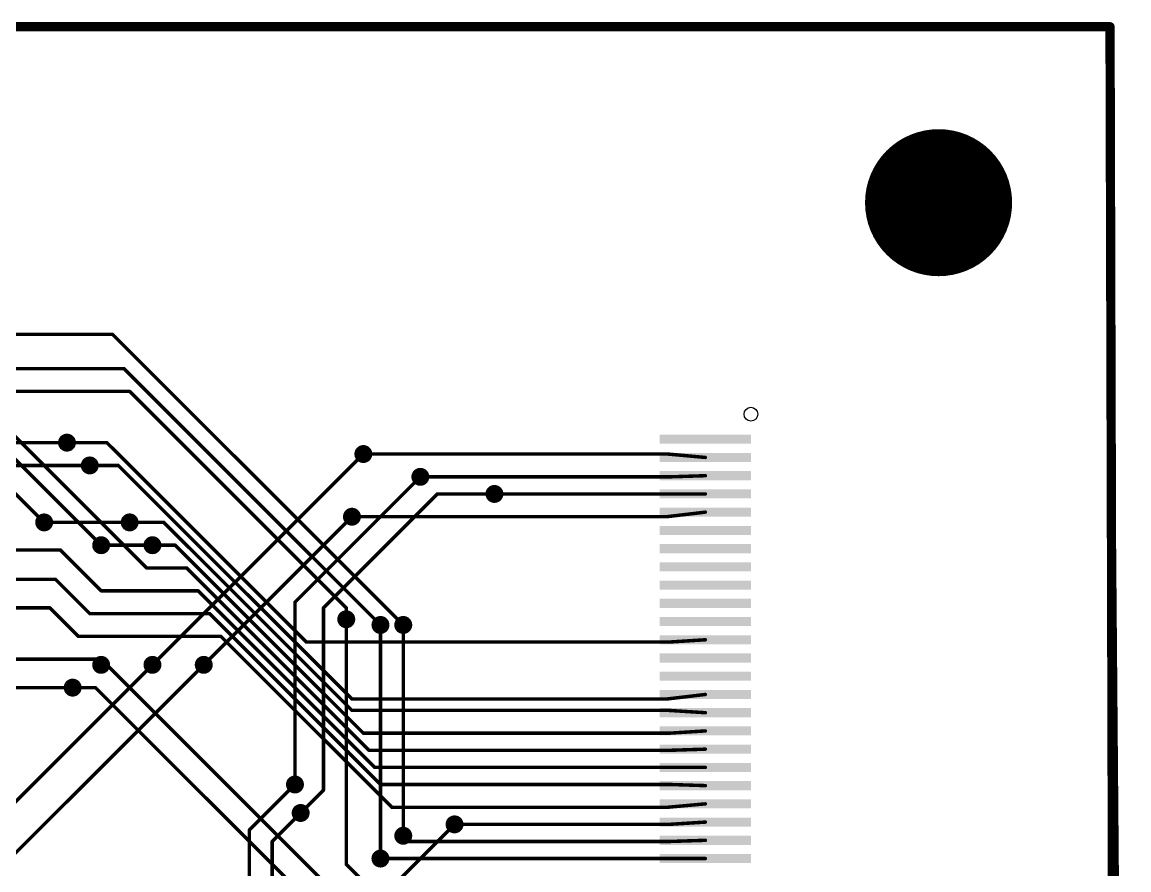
# Model space of a CAD drawing. Extents: x -0.2 to 96.6, y -0.5 to 89.2.
# Drawn here: x 48.03 to 96.58, y 52 to 89.2 of the extents above; entities that cross this region are included whole.
import ezdxf

# ---------------------------------------------------------------- set-up
doc = ezdxf.new("R2010")
doc.units = 0
for name, color, linetype in [('1', 22, 'CONTINUOUS'), ('16', 175, 'CONTINUOUS'), ('18', 82, 'CONTINUOUS'), ('20', 7, 'CONTINUOUS')]:
    doc.layers.add(name, color=color, linetype=linetype)

# ---------------------------------------------------------------- blocks, each defined once
blk = doc.blocks.new('RECT')
blk.add_solid([(-0.5, -0.5), (0.5, -0.5), (-0.5, 0.5), (0.5, 0.5)])
blk = doc.blocks.new('ROUNDV')
at = {"const_width": 0.5}
blk.add_lwpolyline([(0, -0.25, 1), (0, 0.25, 1), (0, -0.25)], format="xyb", dxfattribs=at)

msp = doc.modelspace()

# ---------------------------------------------------------------- linework, layer by layer
at = {"layer": '1'}
for points, const_width in [([(0, 89), (95.75, 89)], 0.4064), ([(95.75, 89), (96, 0)], 0.4064), ([(39.75, 75.5), (52, 75.5)], 0.1524), ([(52, 75.5), (64.75, 62.75)], 0.1524), ([(47.25, 74), (52.5, 74)], 0.1524), ([(52.5, 74), (63.75, 62.75)], 0.1524), ([(45.5, 73.25), (53.5, 65.25)], 0.1524), ([(47.25, 73), (52.75, 73)], 0.1524), ([(52.75, 73), (62.25, 63.5)], 0.1524), ([(46.63, 71.12), (51.5, 66.25)], 0.1524), ([(50, 70.75), (51.75, 70.75)], 0.1524), ([(51.75, 70.75), (60.5, 62)], 0.1524), ([(63, 70.25), (76.35, 70.25)], 0.1524), ([(76.35, 70.25), (78, 70.1)], 0.1524), ([(51, 69.75), (52.25, 69.75)], 0.1524), ([(52.25, 69.75), (62.5, 59.5)], 0.1524), ([(65.5, 69.25), (76.45, 69.25)], 0.1524), ([(76.45, 69.25), (78, 69.3)], 0.1524), ([(47.67, 68.58), (49, 67.25)], 0.1524), ([(68.75, 68.5), (78, 68.5)], 0.1524), ([(62.5, 67.5), (76.3, 67.5)], 0.1524), ([(76.3, 67.5), (78, 67.7)], 0.1524), ([(52.75, 67.25), (54.25, 67.25)], 0.1524), ([(54.25, 67.25), (62.5, 59)], 0.1524), ([(19.05, 66.04), (49.71, 66.04)], 0.1524), ([(49.71, 66.04), (51.5, 64.25)], 0.1524), ([(53.75, 66.25), (54.75, 66.25)], 0.1524), ([(54.75, 66.25), (63, 58)], 0.1524), ([(53.5, 65.25), (55.25, 65.25)], 0.1524), ([(55.25, 65.25), (63.25, 57.25)], 0.1524), ([(17.75, 64.75), (49.5, 64.75)], 0.1524), ([(49.5, 64.75), (51, 63.25)], 0.1524), ([(51.5, 64.25), (55.75, 64.25)], 0.1524), ([(55.75, 64.25), (63.5, 56.5)], 0.1524), ([(19.05, 63.5), (49.25, 63.5)], 0.1524), ([(49.25, 63.5), (50.5, 62.25)], 0.1524), ([(51, 63.25), (56.25, 63.25)], 0.1524), ([(56.25, 63.25), (63.75, 55.75)], 0.1524), ([(62.25, 63.5), (62.25, 63)], 0.1524), ([(50.5, 62.25), (56.75, 62.25)], 0.1524), ([(56.75, 62.25), (64.25, 54.75)], 0.1524), ([(76.4, 62), (78, 62.1)], 0.1524), ([(60.5, 62), (76.4, 62)], 0.1524), ([(24, 61.25), (51.25, 61.25)], 0.1524), ([(51.25, 61.25), (51.5, 61)], 0.1524), ([(46, 53.25), (53.75, 61)], 0.1524), ([(47.25, 52.25), (56, 61)], 0.1524), ([(36.75, 60), (50.25, 60)], 0.1524), ([(76.3, 59.5), (78, 59.7)], 0.1524), ([(62.5, 59.5), (76.3, 59.5)], 0.1524), ([(62.5, 59), (76.4, 59)], 0.1524), ([(76.4, 59), (78, 58.9)], 0.1524), ([(63, 58), (76.4, 58)], 0.1524), ([(76.4, 58), (78, 58.1)], 0.1524), ([(63.25, 57.25), (76.45, 57.25)], 0.1524), ([(76.45, 57.25), (78, 57.3)], 0.1524), ([(63.5, 56.5), (78, 56.5)], 0.1524), ([(58, 53.75), (60, 55.75)], 0.1524), ([(63.75, 55.75), (76.45, 55.75)], 0.1524), ([(76.45, 55.75), (78, 55.7)], 0.1524), ([(76.35, 54.75), (78, 54.9)], 0.1524), ([(59, 53.25), (60.25, 54.5)], 0.1524), ([(64.25, 54.75), (76.35, 54.75)], 0.1524), ([(67, 54), (76.4, 54)], 0.1524), ([(76.4, 54), (78, 54.1)], 0.1524), ([(58, 51.25), (58, 53.75)], 0.1524), ([(64.75, 53.5), (65, 53.25)], 0.1524), ([(59, 50.5), (59, 53.25)], 0.1524), ([(65, 53.25), (76.45, 53.25)], 0.1524), ([(76.45, 53.25), (78, 53.3)], 0.1524), ([(63.75, 52.5), (78, 52.5)], 0.1524)]:
    msp.add_lwpolyline(points, dxfattribs=dict(at, const_width=const_width))
for points, const_width in [([(95.8516, 89.0003, 1), (95.6484, 88.9997)], 0.2032), ([(95.75, 88.8984, 1), (95.75, 89.1016)], 0.2032), ([(52.0269, 75.5269, 1), (51.9731, 75.4731)], 0.0762), ([(52, 75.4619, 1), (52, 75.5381)], 0.0762), ([(52.5269, 74.0269, 1), (52.4731, 73.9731)], 0.0762), ([(52.5, 73.9619, 1), (52.5, 74.0381)], 0.0762), ([(52.7769, 73.0269, 1), (52.7231, 72.9731)], 0.0762), ([(52.75, 72.9619, 1), (52.75, 73.0381)], 0.0762), ([(50, 70.7881, 1), (50, 70.7119)], 0.0762), ([(51.7769, 70.7769, 1), (51.7231, 70.7231)], 0.0762), ([(51.75, 70.7119, 1), (51.75, 70.7881)], 0.0762), ([(63, 70.2881, 1), (63, 70.2119)], 0.0762), ([(76.3534, 70.2879, 1), (76.3466, 70.2121)], 0.0762), ([(76.35, 70.2119, 1), (76.35, 70.2881)], 0.0762), ([(77.9966, 70.0621, 1), (78.0034, 70.1379)], 0.0762), ([(51, 69.7881, 1), (51, 69.7119)], 0.0762), ([(52.2769, 69.7769, 1), (52.2231, 69.7231)], 0.0762), ([(52.25, 69.7119, 1), (52.25, 69.7881)], 0.0762), ([(65.5, 69.2881, 1), (65.5, 69.2119)], 0.0762), ([(76.4488, 69.2881, 1), (76.4512, 69.2119)], 0.0762), ([(76.45, 69.2119, 1), (76.45, 69.2881)], 0.0762), ([(78.0012, 69.2619, 1), (77.9988, 69.3381)], 0.0762), ([(68.75, 68.5381, 1), (68.75, 68.4619)], 0.0762), ([(78, 68.4619, 1), (78, 68.5381)], 0.0762), ([(62.5, 67.5381, 1), (62.5, 67.4619)], 0.0762), ([(76.2955, 67.5378, 1), (76.3045, 67.4622)], 0.0762), ([(76.3, 67.4619, 1), (76.3, 67.5381)], 0.0762), ([(78.0045, 67.6622, 1), (77.9955, 67.7378)], 0.0762), ([(48.9731, 67.2231, 1), (49.0269, 67.2769)], 0.0762), ([(52.75, 67.2881, 1), (52.75, 67.2119)], 0.0762), ([(54.2769, 67.2769, 1), (54.2231, 67.2231)], 0.0762), ([(54.25, 67.2119, 1), (54.25, 67.2881)], 0.0762), ([(49.7369, 66.0669, 1), (49.6831, 66.0131)], 0.0762), ([(49.71, 66.0019, 1), (49.71, 66.0781)], 0.0762), ([(51.4731, 66.2231, 1), (51.5269, 66.2769)], 0.0762), ([(53.75, 66.2881, 1), (53.75, 66.2119)], 0.0762), ([(54.7769, 66.2769, 1), (54.7231, 66.2231)], 0.0762), ([(54.75, 66.2119, 1), (54.75, 66.2881)], 0.0762), ([(53.5, 65.2881, 1), (53.5, 65.2119)], 0.0762), ([(53.4731, 65.2231, 1), (53.5269, 65.2769)], 0.0762), ([(55.2769, 65.2769, 1), (55.2231, 65.2231)], 0.0762), ([(55.25, 65.2119, 1), (55.25, 65.2881)], 0.0762), ([(49.5269, 64.7769, 1), (49.4731, 64.7231)], 0.0762), ([(49.5, 64.7119, 1), (49.5, 64.7881)], 0.0762), ([(51.5, 64.2881, 1), (51.5, 64.2119)], 0.0762), ([(51.4731, 64.2231, 1), (51.5269, 64.2769)], 0.0762), ([(55.7769, 64.2769, 1), (55.7231, 64.2231)], 0.0762), ([(55.75, 64.2119, 1), (55.75, 64.2881)], 0.0762), ([(49.2769, 63.5269, 1), (49.2231, 63.4731)], 0.0762), ([(49.25, 63.4619, 1), (49.25, 63.5381)], 0.0762), ([(51, 63.2881, 1), (51, 63.2119)], 0.0762), ([(50.9731, 63.2231, 1), (51.0269, 63.2769)], 0.0762), ([(56.2769, 63.2769, 1), (56.2231, 63.2231)], 0.0762), ([(56.25, 63.2119, 1), (56.25, 63.2881)], 0.0762), ([(62.2881, 63.5, 1), (62.2119, 63.5)], 0.0762), ([(62.2231, 63.4731, 1), (62.2769, 63.5269)], 0.0762), ([(62.2119, 63, 1), (62.2881, 63)], 0.0762), ([(63.7231, 62.7231, 1), (63.7769, 62.7769)], 0.0762), ([(64.7231, 62.7231, 1), (64.7769, 62.7769)], 0.0762), ([(50.5, 62.2881, 1), (50.5, 62.2119)], 0.0762), ([(50.4731, 62.2231, 1), (50.5269, 62.2769)], 0.0762), ([(56.7769, 62.2769, 1), (56.7231, 62.2231)], 0.0762), ([(56.75, 62.2119, 1), (56.75, 62.2881)], 0.0762), ([(78.0024, 62.062, 1), (77.9976, 62.138)], 0.0762), ([(60.5, 62.0381, 1), (60.5, 61.9619)], 0.0762), ([(60.4731, 61.9731, 1), (60.5269, 62.0269)], 0.0762), ([(76.3976, 62.038, 1), (76.4024, 61.962)], 0.0762), ([(76.4, 61.9619, 1), (76.4, 62.0381)], 0.0762), ([(51.2769, 61.2769, 1), (51.2231, 61.2231)], 0.0762), ([(51.25, 61.2119, 1), (51.25, 61.2881)], 0.0762), ([(51.4731, 60.9731, 1), (51.5269, 61.0269)], 0.0762), ([(53.7769, 60.9731, 1), (53.7231, 61.0269)], 0.0762), ([(56.0269, 60.9731, 1), (55.9731, 61.0269)], 0.0762), ([(50.25, 59.9619, 1), (50.25, 60.0381)], 0.0762), ([(78.0045, 59.6622, 1), (77.9955, 59.7378)], 0.0762), ([(62.5, 59.5381, 1), (62.5, 59.4619)], 0.0762), ([(62.4731, 59.4731, 1), (62.5269, 59.5269)], 0.0762), ([(76.2955, 59.5378, 1), (76.3045, 59.4622)], 0.0762), ([(76.3, 59.4619, 1), (76.3, 59.5381)], 0.0762), ([(62.5, 59.0381, 1), (62.5, 58.9619)], 0.0762), ([(62.4731, 58.9731, 1), (62.5269, 59.0269)], 0.0762), ([(76.4024, 59.038, 1), (76.3976, 58.962)], 0.0762), ([(76.4, 58.9619, 1), (76.4, 59.0381)], 0.0762), ([(77.9976, 58.862, 1), (78.0024, 58.938)], 0.0762), ([(63, 58.0381, 1), (63, 57.9619)], 0.0762), ([(62.9731, 57.9731, 1), (63.0269, 58.0269)], 0.0762), ([(76.3976, 58.038, 1), (76.4024, 57.962)], 0.0762), ([(76.4, 57.9619, 1), (76.4, 58.0381)], 0.0762), ([(78.0024, 58.062, 1), (77.9976, 58.138)], 0.0762), ([(63.25, 57.2881, 1), (63.25, 57.2119)], 0.0762), ([(63.2231, 57.2231, 1), (63.2769, 57.2769)], 0.0762), ([(76.4488, 57.2881, 1), (76.4512, 57.2119)], 0.0762), ([(76.45, 57.2119, 1), (76.45, 57.2881)], 0.0762), ([(78.0012, 57.2619, 1), (77.9988, 57.3381)], 0.0762), ([(63.5, 56.5381, 1), (63.5, 56.4619)], 0.0762), ([(63.4731, 56.4731, 1), (63.5269, 56.5269)], 0.0762), ([(78, 56.4619, 1), (78, 56.5381)], 0.0762), ([(60.0269, 55.7231, 1), (59.9731, 55.7769)], 0.0762), ([(63.75, 55.7881, 1), (63.75, 55.7119)], 0.0762), ([(76.4512, 55.7881, 1), (76.4488, 55.7119)], 0.0762), ([(76.45, 55.7119, 1), (76.45, 55.7881)], 0.0762), ([(63.7231, 55.7231, 1), (63.7769, 55.7769)], 0.0762), ([(77.9988, 55.6619, 1), (78.0012, 55.7381)], 0.0762), ([(78.0034, 54.8621, 1), (77.9966, 54.9379)], 0.0762), ([(60.2769, 54.4731, 1), (60.2231, 54.5269)], 0.0762), ([(64.25, 54.7881, 1), (64.25, 54.7119)], 0.0762), ([(64.2231, 54.7231, 1), (64.2769, 54.7769)], 0.0762), ([(76.3466, 54.7879, 1), (76.3534, 54.7121)], 0.0762), ([(76.35, 54.7119, 1), (76.35, 54.7881)], 0.0762), ([(67, 54.0381, 1), (67, 53.9619)], 0.0762), ([(76.3976, 54.038, 1), (76.4024, 53.962)], 0.0762), ([(76.4, 53.9619, 1), (76.4, 54.0381)], 0.0762), ([(78.0024, 54.062, 1), (77.9976, 54.138)], 0.0762), ([(58.0381, 53.75, 1), (57.9619, 53.75)], 0.0762), ([(57.9731, 53.7769, 1), (58.0269, 53.7231)], 0.0762), ([(64.7769, 53.5269, 1), (64.7231, 53.4731)], 0.0762), ([(59.0381, 53.25, 1), (58.9619, 53.25)], 0.0762), ([(58.9731, 53.2769, 1), (59.0269, 53.2231)], 0.0762), ([(65, 53.2881, 1), (65, 53.2119)], 0.0762), ([(64.9731, 53.2231, 1), (65.0269, 53.2769)], 0.0762), ([(76.4488, 53.2881, 1), (76.4512, 53.2119)], 0.0762), ([(76.45, 53.2119, 1), (76.45, 53.2881)], 0.0762), ([(78.0012, 53.2619, 1), (77.9988, 53.3381)], 0.0762), ([(63.75, 52.5381, 1), (63.75, 52.4619)], 0.0762), ([(78, 52.4619, 1), (78, 52.5381)], 0.0762)]:
    msp.add_lwpolyline(points, format="xyb", dxfattribs=dict(at, const_width=const_width))
at = {"layer": '16', "const_width": 0.1524}
for points in [[(95.75, 89), (0, 89)], [(96.5, 0), (95.75, 89)], [(43.5, 70.75), (50, 70.75)], [(53.75, 61), (63, 70.25)], [(46.75, 69.75), (51, 69.75)], [(60, 63.75), (65.5, 69.25)], [(61.25, 63.5), (66.25, 68.5)], [(66.25, 68.5), (68.75, 68.5)], [(56, 61), (62.5, 67.5)], [(49, 67.25), (52.75, 67.25)], [(51.5, 66.25), (53.75, 66.25)], [(60, 55.75), (60, 63.75)], [(61.25, 55.5), (61.25, 63.5)], [(62.25, 63), (62.25, 52.25)], [(63.75, 62.75), (63.75, 52.5)], [(64.75, 62.75), (64.75, 53.5)], [(51.5, 61), (51.75, 61)], [(51.75, 61), (63.25, 49.5)], [(50.25, 60), (51.25, 60)], [(51.25, 60), (63.25, 48)], [(60.25, 54.5), (61.25, 55.5)], [(64.5, 51.5), (67, 54)], [(62.25, 52.25), (63, 51.5)]]:
    msp.add_lwpolyline(points, dxfattribs=at)
at = {"layer": '16', "const_width": 0.0762}
for points in [[(95.7881, 89.0003, 1), (95.7119, 88.9997)], [(95.75, 88.9619, 1), (95.75, 89.0381)], [(50, 70.7119, 1), (50, 70.7881)], [(63.0269, 70.2231, 1), (62.9731, 70.2769)], [(51, 69.7119, 1), (51, 69.7881)], [(65.5269, 69.2231, 1), (65.4731, 69.2769)], [(66.25, 68.5381, 1), (66.25, 68.4619)], [(66.2769, 68.4731, 1), (66.2231, 68.5269)], [(68.75, 68.4619, 1), (68.75, 68.5381)], [(62.5269, 67.4731, 1), (62.4731, 67.5269)], [(49, 67.2881, 1), (49, 67.2119)], [(52.75, 67.2119, 1), (52.75, 67.2881)], [(51.5, 66.2881, 1), (51.5, 66.2119)], [(53.75, 66.2119, 1), (53.75, 66.2881)], [(60.0381, 63.75, 1), (59.9619, 63.75)], [(59.9731, 63.7769, 1), (60.0269, 63.7231)], [(61.2881, 63.5, 1), (61.2119, 63.5)], [(61.2231, 63.5269, 1), (61.2769, 63.4731)], [(62.2881, 63, 1), (62.2119, 63)], [(63.7881, 62.75, 1), (63.7119, 62.75)], [(64.7881, 62.75, 1), (64.7119, 62.75)], [(51.5, 61.0381, 1), (51.5, 60.9619)], [(51.7769, 61.0269, 1), (51.7231, 60.9731)], [(51.75, 60.9619, 1), (51.75, 61.0381)], [(53.7231, 61.0269, 1), (53.7769, 60.9731)], [(55.9731, 61.0269, 1), (56.0269, 60.9731)], [(50.25, 60.0381, 1), (50.25, 59.9619)], [(51.2769, 60.0269, 1), (51.2231, 59.9731)], [(51.25, 59.9619, 1), (51.25, 60.0381)], [(59.9619, 55.75, 1), (60.0381, 55.75)], [(61.2119, 55.5, 1), (61.2881, 55.5)], [(61.2769, 55.4731, 1), (61.2231, 55.5269)], [(60.2231, 54.5269, 1), (60.2769, 54.4731)], [(67.0269, 53.9731, 1), (66.9731, 54.0269)], [(64.7119, 53.5, 1), (64.7881, 53.5)], [(63.7119, 52.5, 1), (63.7881, 52.5)], [(62.2119, 52.25, 1), (62.2881, 52.25)], [(62.2769, 52.2769, 1), (62.2231, 52.2231)]]:
    msp.add_lwpolyline(points, format="xyb", dxfattribs=at)
at = {"layer": '20'}
for p, q in [((95.85, 88.9), (0, 88.9)), ((95.85, 0), (95.85, 88.9))]:
    msp.add_line(p, q, dxfattribs=at)
msp.add_circle((80, 72), 0.3, dxfattribs=at)

# ---------------------------------------------------------------- block references
at = {"layer": '1', "xscale": 4, "yscale": 0.4}
for p in [(78, 70.9), (78, 70.1), (78, 69.3), (78, 68.5), (78, 67.7), (78, 66.9), (78, 66.1), (78, 65.3), (78, 64.5), (78, 63.7), (78, 62.9), (78, 62.1), (78, 61.3), (78, 60.5), (78, 59.7), (78, 58.9), (78, 58.1), (78, 57.3), (78, 56.5), (78, 55.7), (78, 54.9), (78, 54.1), (78, 53.3), (78, 52.5)]:
    msp.add_blockref('RECT', p, dxfattribs=at)
at = {"layer": '18'}
for p, xscale, yscale in [((88.23, 81.28), 6.4516, 6.4516), ((88.23, 81.28), 6.4516, 6.4516), ((50, 70.75), 0.7874, 0.7874), ((50, 70.75), 0.7874, 0.7874), ((63, 70.25), 0.7874, 0.7874), ((63, 70.25), 0.7874, 0.7874), ((51, 69.75), 0.7874, 0.7874), ((51, 69.75), 0.7874, 0.7874), ((65.5, 69.25), 0.7874, 0.7874), ((65.5, 69.25), 0.7874, 0.7874), ((68.75, 68.5), 0.7874, 0.7874), ((68.75, 68.5), 0.7874, 0.7874), ((49, 67.25), 0.7874, 0.7874), ((49, 67.25), 0.7874, 0.7874), ((52.75, 67.25), 0.7874, 0.7874), ((52.75, 67.25), 0.7874, 0.7874), ((62.5, 67.5), 0.7874, 0.7874), ((62.5, 67.5), 0.7874, 0.7874), ((51.5, 66.25), 0.7874, 0.7874), ((51.5, 66.25), 0.7874, 0.7874), ((53.75, 66.25), 0.7874, 0.7874), ((53.75, 66.25), 0.7874, 0.7874), ((62.25, 63), 0.7874, 0.7874), ((62.25, 63), 0.7874, 0.7874), ((63.75, 62.75), 0.7874, 0.7874), ((63.75, 62.75), 0.7874, 0.7874), ((64.75, 62.75), 0.7874, 0.7874), ((64.75, 62.75), 0.7874, 0.7874), ((51.5, 61), 0.7874, 0.7874), ((51.5, 61), 0.7874, 0.7874), ((53.75, 61), 0.7874, 0.7874), ((53.75, 61), 0.7874, 0.7874), ((56, 61), 0.7874, 0.7874), ((56, 61), 0.7874, 0.7874), ((50.25, 60), 0.7874, 0.7874), ((50.25, 60), 0.7874, 0.7874), ((60, 55.75), 0.7874, 0.7874), ((60, 55.75), 0.7874, 0.7874), ((60.25, 54.5), 0.7874, 0.7874), ((60.25, 54.5), 0.7874, 0.7874), ((67, 54), 0.7874, 0.7874), ((67, 54), 0.7874, 0.7874), ((64.75, 53.5), 0.7874, 0.7874), ((64.75, 53.5), 0.7874, 0.7874), ((63.75, 52.5), 0.7874, 0.7874), ((63.75, 52.5), 0.7874, 0.7874)]:
    msp.add_blockref('ROUNDV', p, dxfattribs=dict(at, xscale=xscale, yscale=yscale))

doc.saveas('drawing.dxf')
